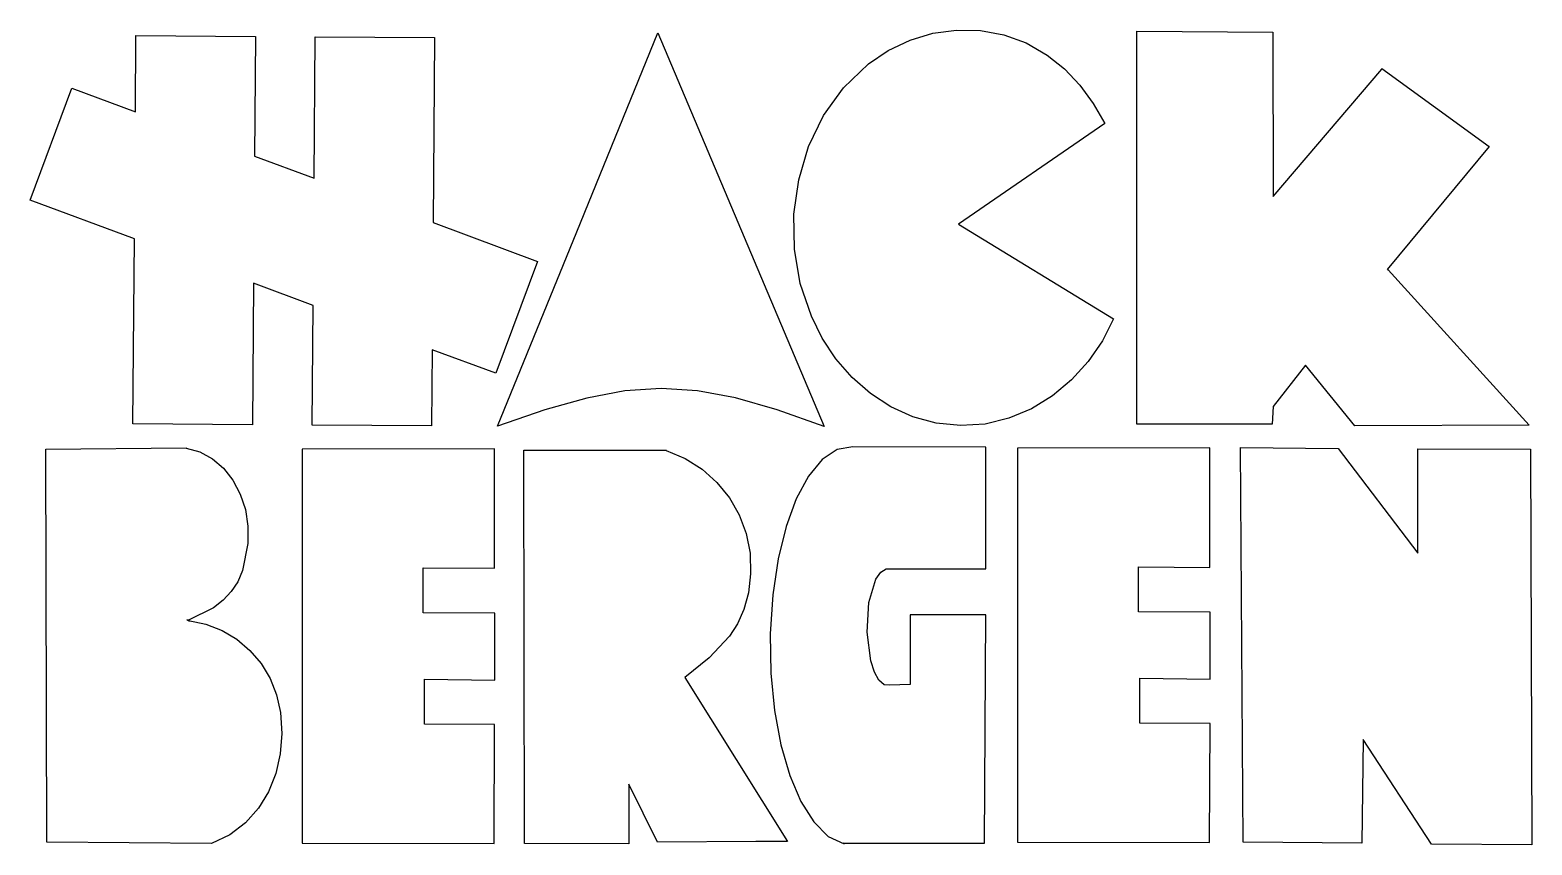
# Model space of a CAD drawing. Extents: x 136 to 251, y -15 to 47.
import ezdxf

# ---------------------------------------------------------------- set-up
doc = ezdxf.new("R2010")
doc.units = 0

msp = doc.modelspace()

# ---------------------------------------------------------------- linework, layer by layer
at = {"layer": 'Layer 1', "color": 4}
for p, q in [((205.081413, 46.746804), (206.883655, 46.994838)), ((206.883655, 46.994838), (208.696709, 46.962705)), ((208.696709, 46.962705), (210.477646, 46.640828)), ((220.609843, 46.90513), (230.946147, 46.834761)), ((220.609843, 16.989575), (220.609843, 46.90513)), ((144.349478, 40.764629), (144.394386, 46.57423)), ((144.394386, 46.57423), (153.488802, 46.511509)), ((153.488802, 46.511509), (153.41828, 37.391837)), ((157.952697, 35.70544), (158.036, 46.480149)), ((158.036, 46.480149), (167.130397, 46.417428)), ((167.130397, 46.417428), (167.021499, 32.332651)), ((177.960316, 31.640735), (184.120686, 46.769782)), ((184.120686, 46.769782), (196.805132, 16.815819)), ((201.681089, 45.448533), (203.332914, 46.228177)), ((203.332914, 46.228177), (205.081413, 46.746804)), ((210.477646, 46.640828), (212.183533, 46.019632)), ((212.183533, 46.019632), (213.77144, 45.089541)), ((230.946147, 46.834761), (230.981699, 34.311059)), ((200.168868, 44.417448), (201.681089, 45.448533)), ((213.77144, 45.089541), (215.090783, 44.030774)), ((198.271045, 42.602473), (200.168868, 44.417448)), ((215.090783, 44.030774), (216.261697, 42.792891)), ((230.981699, 34.311059), (239.246878, 44.020686)), ((239.246878, 44.020686), (239.246878, 44.068833)), ((239.246878, 44.068833), (247.423175, 38.118463)), ((136.331726, 34.040691), (139.508275, 42.565125)), ((139.508275, 42.565125), (144.349478, 40.764629)), ((196.749538, 40.479067), (198.271045, 42.602473)), ((216.261697, 42.792891), (217.285929, 41.402719)), ((217.285929, 41.402719), (218.165223, 39.887082)), ((195.609656, 38.117642), (196.749538, 40.479067)), ((218.165223, 39.887082), (207.030577, 32.222273)), ((194.856704, 35.58861), (195.609656, 38.117642)), ((247.423175, 38.118463), (239.660221, 28.772539)), ((153.41828, 37.391837), (157.952697, 35.70544)), ((194.495988, 32.96238), (194.856704, 35.58861)), ((144.274653, 31.086628), (136.331726, 34.040691)), ((167.021499, 32.332651), (174.964423, 29.378591)), ((194.532815, 30.309364), (194.495988, 32.96238)), ((207.030577, 32.222273), (218.836974, 25.011346)), ((207.030577, 32.222273), (207.030577, 32.222273)), ((144.165752, 17.001854), (144.274653, 31.086628)), ((171.934022, 16.840965), (177.960316, 31.640735)), ((194.97249, 27.699973), (194.532815, 30.309364)), ((174.964423, 29.378591), (171.787874, 20.854156)), ((239.660221, 28.772539), (239.730588, 28.732539)), ((239.730588, 28.732539), (250.480957, 16.91476)), ((153.343469, 27.713841), (153.260168, 16.939133)), ((157.877868, 26.027445), (153.343469, 27.713841)), ((195.820321, 25.204618), (194.97249, 27.699973)), ((157.807366, 16.907772), (157.877868, 26.027445)), ((196.64698, 23.519986), (195.820321, 25.204618)), ((218.836974, 25.011346), (217.978535, 23.317616)), ((197.689906, 21.956579), (196.64698, 23.519986)), ((217.978535, 23.317616), (216.897521, 21.753414)), ((166.94667, 22.654652), (166.901763, 16.845054)), ((171.787874, 20.854156), (166.94667, 22.654652)), ((198.925687, 20.545649), (197.689906, 21.956579)), ((216.897521, 21.753414), (215.619658, 20.35059)), ((233.451332, 21.470318), (230.981699, 18.330316)), ((237.190588, 16.848833), (233.451332, 21.470318)), ((181.626588, 19.509141), (178.723909, 18.97178)), ((184.387351, 19.691148), (181.626588, 19.509141)), ((187.145892, 19.51531), (184.387351, 19.691148)), ((190.041906, 18.979137), (187.145892, 19.51531)), ((200.330909, 19.318446), (198.925687, 20.545649)), ((215.619658, 20.35059), (214.170669, 19.140997)), ((178.723909, 18.97178), (175.539619, 18.081558)), ((193.215088, 18.080137), (190.041906, 18.979137)), ((201.882162, 18.306222), (200.330909, 19.318446)), ((203.556031, 17.54023), (201.882162, 18.306222)), ((214.170669, 19.140997), (212.576281, 18.156484)), ((230.981699, 18.330316), (230.911332, 16.989575)), ((175.539619, 18.081558), (171.934022, 16.840965)), ((196.805132, 16.815819), (193.215088, 18.080137)), ((205.329104, 17.05172), (203.556031, 17.54023)), ((210.862218, 17.428904), (209.054206, 16.990107)), ((212.576281, 18.156484), (210.862218, 17.428904)), ((153.260168, 16.939133), (144.165752, 17.001854)), ((166.901763, 16.845054), (157.807366, 16.907772)), ((207.17797, 16.871944), (205.329104, 17.05172)), ((209.054206, 16.990107), (207.17797, 16.871944)), ((230.911332, 16.989575), (220.609843, 16.989575)), ((250.480957, 16.91476), (237.190588, 16.848833)), ((137.534845, 15.074663), (148.219753, 15.188991)), ((137.622712, -14.840898), (137.534845, 15.074663)), ((148.219753, 15.188991), (148.213798, 15.162575)), ((148.213798, 15.162575), (149.266074, 14.873699)), ((149.266074, 14.873699), (150.222845, 14.350331)), ((157.060172, 15.078109), (157.043126, -14.929299)), ((171.688311, 15.107748), (157.060172, 15.078109)), ((171.688311, 6.004783), (171.688311, 15.107748)), ((173.991197, -14.948786), (173.916368, 15.002324)), ((173.916368, 15.002324), (184.792194, 14.994591)), ((184.792194, 14.994591), (184.758384, 14.986886)), ((184.758384, 14.986886), (186.202071, 14.377222)), ((197.781241, 15.054382), (196.642245, 14.287324)), ((198.990272, 15.261683), (197.781241, 15.054382)), ((209.112843, 15.229256), (198.990272, 15.261683)), ((209.112843, 5.957401), (209.112843, 15.229256)), ((211.528319, 15.153744), (211.511272, -14.853666)), ((226.156458, 15.183372), (211.528319, 15.153744)), ((226.156458, 6.08041), (226.156458, 15.183372)), ((228.69201, -14.84818), (228.506836, 15.208854)), ((228.506836, 15.208854), (235.940905, 15.137742)), ((235.940905, 15.137742), (242.006097, 7.148855)), ((242.006097, 15.102188), (250.562389, 15.06737)), ((242.006097, 7.148855), (242.006097, 15.102188)), ((250.562389, 15.06737), (250.686085, -15.060035)), ((150.222845, 14.350331), (151.065592, 13.621093)), ((186.202071, 14.377222), (187.497939, 13.555745)), ((196.642245, 14.287324), (195.598364, 13.015656)), ((151.065592, 13.621093), (151.775792, 12.714605)), ((151.775792, 12.714605), (152.334925, 11.65949)), ((187.497939, 13.555745), (188.628632, 12.547767)), ((195.598364, 13.015656), (194.67468, 11.294523)), ((152.334925, 11.65949), (152.72447, 10.484368)), ((188.628632, 12.547767), (189.576799, 11.378597)), ((152.72447, 10.484368), (152.925906, 9.21786)), ((189.576799, 11.378597), (190.325086, 10.073543)), ((194.67468, 11.294523), (193.896273, 9.179069)), ((152.925906, 9.21786), (152.920711, 7.888588)), ((190.325086, 10.073543), (190.856138, 8.657917)), ((193.896273, 9.179069), (193.288223, 6.724442)), ((190.856138, 8.657917), (191.152604, 7.157026)), ((152.920711, 7.888588), (152.514622, 5.83635)), ((191.152604, 7.157026), (191.197128, 5.596182)), ((152.514622, 5.83635), (152.144686, 4.98158)), ((166.253485, 2.612932), (166.253485, 6.033671)), ((166.253485, 6.033671), (171.688311, 6.004783)), ((193.288223, 6.724442), (192.875613, 3.985784)), ((201.104771, 5.708076), (201.523233, 5.969988)), ((201.523233, 5.969988), (209.112843, 5.957401)), ((220.721631, 2.688559), (220.721631, 6.109301)), ((220.721631, 6.109301), (226.156458, 6.08041)), ((152.144686, 4.98158), (151.655755, 4.228599)), ((191.197128, 5.596182), (191.022882, 4.128772)), ((200.204801, 3.412109), (200.735292, 5.173979)), ((200.735292, 5.173979), (201.104771, 5.708076)), ((151.042025, 3.568071), (150.297697, 2.990664)), ((151.655755, 4.228599), (151.042025, 3.568071)), ((191.022882, 4.128772), (190.68593, 2.86817)), ((192.875613, 3.985784), (192.683522, 1.018244)), ((150.297697, 2.990664), (148.394036, 2.047878)), ((171.723123, 2.595152), (166.253485, 2.612932)), ((171.723123, -2.504849), (171.723123, 2.595152)), ((190.68593, 2.86817), (190.203244, 1.779663)), ((200.059759, 1.137567), (200.204801, 3.412109)), ((209.113673, 2.467031), (203.344534, 2.467031)), ((203.344534, 2.467031), (203.344534, -2.847041)), ((208.998831, -14.93297), (209.113673, 2.467031)), ((226.19127, 2.670779), (220.721631, 2.688559)), ((226.19127, -2.429225), (226.19127, 2.670779)), ((148.394036, 2.047878), (148.276848, 2.074398)), ((148.276848, 2.074398), (148.372593, 2.02883)), ((148.372593, 2.02883), (148.477076, 1.989717)), ((148.386094, 2.035601), (149.71226, 1.763087)), ((148.386106, 2.035601), (148.386094, 2.035601)), ((148.477076, 1.989717), (148.386106, 2.035601)), ((149.71226, 1.763087), (150.948251, 1.277618)), ((150.948251, 1.277618), (152.074983, 0.59959)), ((190.203244, 1.779663), (189.591798, 0.828537)), ((152.074983, 0.59959), (153.073374, -0.250603)), ((189.591798, 0.828537), (188.050511, -0.80042)), ((192.683522, 1.018244), (192.732555, -1.98384)), ((200.336539, -1.035552), (200.059759, 1.137567)), ((153.073374, -0.250603), (153.924342, -1.252566)), ((188.050511, -0.80042), (186.19785, -2.296403)), ((200.616546, -1.899855), (200.336539, -1.035552)), ((153.924342, -1.252566), (154.608802, -2.385902)), ((192.732555, -1.98384), (193.012171, -4.821965)), ((200.961548, -2.515675), (200.616546, -1.899855)), ((154.608802, -2.385902), (155.107673, -3.630217)), ((166.365346, -5.864852), (166.365346, -2.444104)), ((166.365346, -2.444104), (171.723123, -2.504849)), ((186.19785, -2.296403), (194.004531, -14.799158)), ((201.353353, -2.857426), (200.961548, -2.515675)), ((201.773773, -2.899523), (201.353353, -2.857426)), ((203.344534, -2.847041), (201.773773, -2.899523)), ((220.833493, -5.789219), (220.833493, -2.368479)), ((220.833493, -2.368479), (226.19127, -2.429225)), ((155.107673, -3.630217), (155.401871, -4.965116)), ((155.401871, -4.965116), (155.505961, -6.561153)), ((193.012171, -4.821965), (193.500727, -7.434743)), ((155.505961, -6.561153), (155.386939, -8.121264)), ((171.706088, -5.885595), (166.365346, -5.864852)), ((171.671259, -14.958926), (171.706088, -5.885595)), ((226.174235, -5.809962), (220.833493, -5.789219)), ((226.139406, -14.883294), (226.174235, -5.809962)), ((193.500727, -7.434743), (194.176583, -9.760791)), ((237.834241, -7.034109), (237.723121, -14.931887)), ((243.024606, -14.99929), (237.834241, -7.034109)), ((155.386939, -8.121264), (155.047598, -9.613851)), ((155.047598, -9.613851), (154.490729, -11.007317)), ((194.176583, -9.760791), (195.018097, -11.738722)), ((154.490729, -11.007317), (153.719126, -12.270064)), ((184.108237, -14.84286), (181.931194, -10.433231)), ((181.931194, -10.433231), (181.931194, -14.984341)), ((153.719126, -12.270064), (152.735579, -13.370494)), ((195.018097, -11.738722), (196.003629, -13.307149)), ((152.735579, -13.370494), (151.542882, -14.27701)), ((196.003629, -13.307149), (197.111537, -14.404688)), ((150.143825, -14.958015), (137.622712, -14.840898)), ((151.542882, -14.27701), (150.143825, -14.958015)), ((191.603782, -14.808048), (184.108237, -14.84286)), ((194.004531, -14.799158), (191.603782, -14.808048)), ((197.111537, -14.404688), (198.32018, -14.969953)), ((211.511272, -14.853666), (226.139406, -14.883294)), ((237.723121, -14.931887), (228.69201, -14.84818)), ((157.043126, -14.929299), (171.671259, -14.958926)), ((181.931194, -14.984341), (173.991197, -14.948786)), ((198.32018, -14.969953), (198.23653, -14.925537)), ((198.23653, -14.925537), (208.998831, -14.93297)), ((250.686085, -15.060035), (243.024606, -14.99929))]:
    msp.add_line(p, q, dxfattribs=at)

doc.saveas('drawing.dxf')
